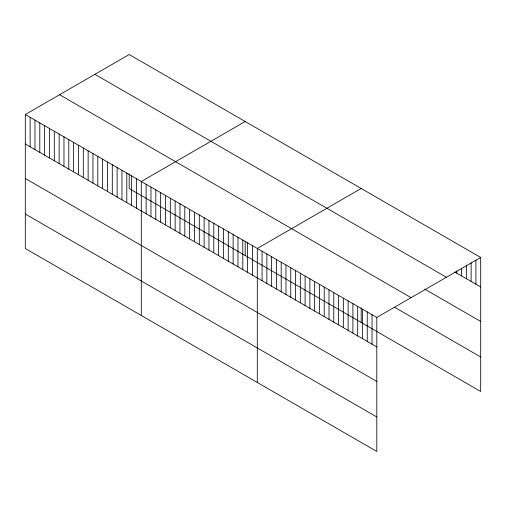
<?xml version="1.0" encoding="UTF-8"?>
<svg xmlns="http://www.w3.org/2000/svg" width="506" height="506" viewBox="0 0 506 506"><rect width="100%" height="100%" fill="white"/><g stroke="black" fill="none" stroke-linecap="round" stroke-linejoin="round"><path stroke-width="0.76" d="M25.3 114.52L376.806 317.458L376.806 451.466L25.3 248.522L25.3 114.52L129.194 54.534L480.7 257.478L480.7 391.48L129.194 188.542L129.194 173.76M245.195 121.503L141.294 181.49L141.294 315.497M361.189 188.479L257.295 248.459L257.295 382.466M376.806 317.458L480.7 257.478M454.749 271.981L480.7 286.965M94.913 74.331L446.412 277.269M424.698 289.122L480.7 321.455M59.588 94.723L411.087 297.667M394.655 307.313L480.7 356.989M25.3 144.014L376.806 346.952M25.3 178.498L376.806 381.442M25.3 214.038L376.806 416.976M475.918 260.147L475.918 284.208M471.137 262.823L471.137 281.444M466.361 265.492L466.361 278.686M461.58 268.167L461.58 275.928M456.798 270.836L456.798 273.164M372.024 314.7L372.024 344.188M367.242 311.936L367.242 341.43M362.46 309.179L362.46 338.672M361.189 307.699L361.189 322.48M357.679 306.421L357.679 335.908M352.903 303.657L352.903 333.15M348.122 300.899L348.122 330.393M343.34 298.142L343.34 327.629M338.558 295.377L338.558 324.871M333.777 292.62L333.777 322.107M329.001 289.862L329.001 319.349M324.219 287.098L324.219 316.592M319.438 284.34L319.438 313.828M314.656 281.583L314.656 311.07M309.874 278.819L309.874 308.312M305.099 276.061L305.099 305.548M300.317 273.297L300.317 302.79M295.536 270.539L295.536 300.033M290.754 267.782L290.754 297.269M285.972 265.017L285.972 294.511M281.197 262.26L281.197 291.753M276.415 259.502L276.415 288.989M271.633 256.738L271.633 286.232M266.852 253.98L266.852 283.468M262.07 251.223L262.07 280.71M252.456 245.669L252.456 275.163M247.624 242.88L247.624 272.367M245.195 241.432L245.195 255.511M242.791 240.091L242.791 269.578M237.959 237.301L237.959 266.788M233.127 234.506L233.127 263.999M228.295 231.716L228.295 261.21M223.462 228.927L223.462 258.421M218.63 226.138L218.63 255.625M213.791 223.348L213.791 252.836M208.959 220.559L208.959 250.046M204.127 217.763L204.127 247.257M199.294 214.974L199.294 244.468M194.462 212.185L194.462 241.672M189.63 209.395L189.63 238.883M184.798 206.606L184.798 236.093M179.959 203.81L179.959 233.304M175.127 201.021L175.127 230.515M170.294 198.232L170.294 227.725M165.462 195.442L165.462 224.93M160.63 192.653L160.63 222.14M155.797 189.864L155.797 219.351M150.965 187.068L150.965 216.562M146.126 184.279L146.126 213.772M136.462 178.7L136.462 208.187M131.63 175.911L131.63 205.398M126.797 173.122L126.797 202.609M121.965 170.326L121.965 199.819M117.133 167.537L117.133 197.03M112.294 164.747L112.294 194.241M107.462 161.958L107.462 191.445M102.629 159.169L102.629 188.656M97.797 156.379L97.797 185.866M92.965 153.584L92.965 183.077M88.133 150.794L88.133 180.288M83.3 148.005L83.3 177.498M78.468 145.216L78.468 174.703M73.629 142.426L73.629 171.913M68.797 139.637L68.797 169.124M63.965 136.841L63.965 166.335M59.132 134.052L59.132 163.546M54.3 131.263L54.3 160.756M49.468 128.473L49.468 157.961M44.636 125.684L44.636 155.171M39.797 122.895L39.797 152.382M34.965 120.099L34.965 149.593M30.132 117.31L30.132 146.803"/></g></svg>
